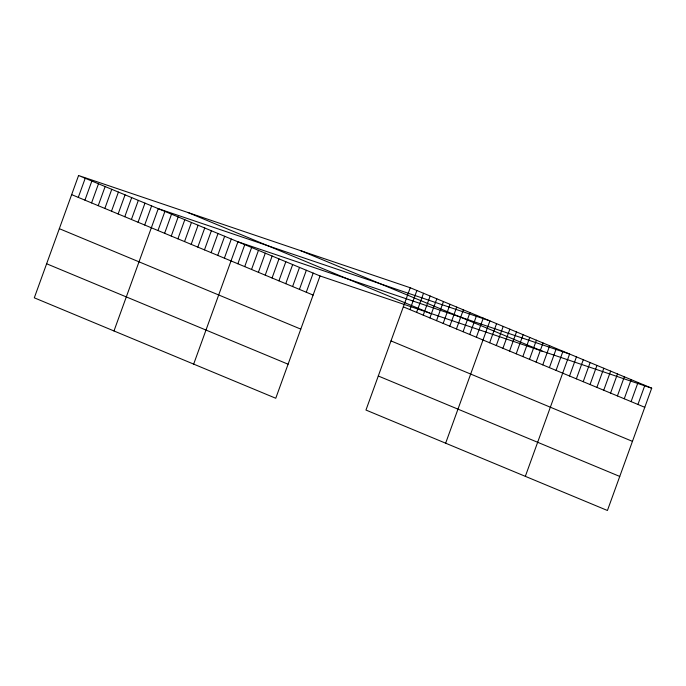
<?xml version="1.0" encoding="UTF-8"?>
<svg xmlns="http://www.w3.org/2000/svg" width="686" height="686" viewBox="0 0 686 686"><rect width="100%" height="100%" fill="white"/><g stroke="black" fill="none" stroke-linecap="round" stroke-linejoin="round"><path stroke-width="1.03" d="M78.573 175.513L34.3 297.818L275.763 398.257L320.036 275.952L78.573 175.513L410.237 287.743L651.7 388.182L607.427 510.487L365.964 410.048L410.237 287.743M78.29 197.388L85.218 178.274M84.935 200.149L91.855 181.035M91.572 202.91L98.492 183.797M98.218 205.68L105.138 186.558M104.855 208.441L111.775 189.319M111.492 211.202L118.412 192.08M118.138 213.963L125.058 194.841M124.775 216.725L131.695 197.602M131.412 219.486L138.34 200.372M138.058 222.247L144.978 203.133M144.695 225.008L151.615 205.894M113.979 330.961L158.26 208.655L489.924 320.885L445.643 443.19M157.977 230.539L164.897 211.417M164.614 233.3L171.534 214.178M171.26 236.061L178.18 216.939M177.897 238.822L184.817 219.7M184.534 241.583L191.454 222.47M191.18 244.345L198.1 225.231M197.817 247.106L204.737 227.992M204.462 249.875L211.382 230.753M211.099 252.637L218.019 233.514M217.736 255.398L224.656 236.276M224.382 258.159L231.302 239.037M193.666 364.112L237.939 241.798L569.603 354.036L525.33 476.341M237.862 263.767L244.782 244.645M244.705 266.614L251.625 247.492M251.548 269.461L258.468 250.339M258.382 272.308L265.302 253.185M265.225 275.146L272.145 256.032M272.068 277.993L278.988 258.879M278.91 280.84L285.83 261.726M285.753 283.687L292.673 264.573M292.596 286.534L299.516 267.411M299.43 289.381L306.35 270.258M306.273 292.227L313.193 273.105M409.954 309.618L416.874 290.504M416.599 312.387L423.519 293.265M423.236 315.148L430.156 296.026M429.873 317.91L436.802 298.787M436.519 320.671L443.439 301.548M443.156 323.432L450.076 304.318M449.802 326.193L456.722 307.079M456.439 328.954L463.359 309.84M463.076 331.715L469.996 312.602M469.721 334.485L476.641 315.363M476.358 337.246L483.278 318.124M489.641 342.768L496.561 323.646M496.278 345.53L503.198 326.416M502.924 348.291L509.844 329.177M509.561 351.052L516.481 331.938M516.198 353.813L523.118 334.699M522.843 356.583L529.764 337.461M529.481 359.344L536.401 340.222M536.118 362.105L543.038 342.983M542.763 364.866L549.683 345.744M549.4 367.627L556.32 348.505M556.046 370.389L562.966 351.275M569.526 375.997L576.446 356.883M576.369 378.844L583.289 359.73M583.203 381.69L590.123 362.568M590.046 384.537L596.966 365.415M596.889 387.384L603.809 368.262M603.731 390.231L610.651 371.109M610.574 393.069L617.494 373.956M617.417 395.916L624.337 376.803M624.251 398.763L631.171 379.65M631.094 401.61L638.014 382.496M637.937 404.457L644.857 385.335M320.036 275.952L651.7 388.182M300.785 250.707L542.249 351.146M188.024 212.549L429.487 312.988M403.317 306.856L644.78 407.304M71.653 194.627L313.116 295.074M390.986 340.908L632.449 441.355M59.33 228.678L300.794 329.126M378.286 375.997L619.75 476.436M46.631 263.767L288.086 364.206"/></g></svg>
